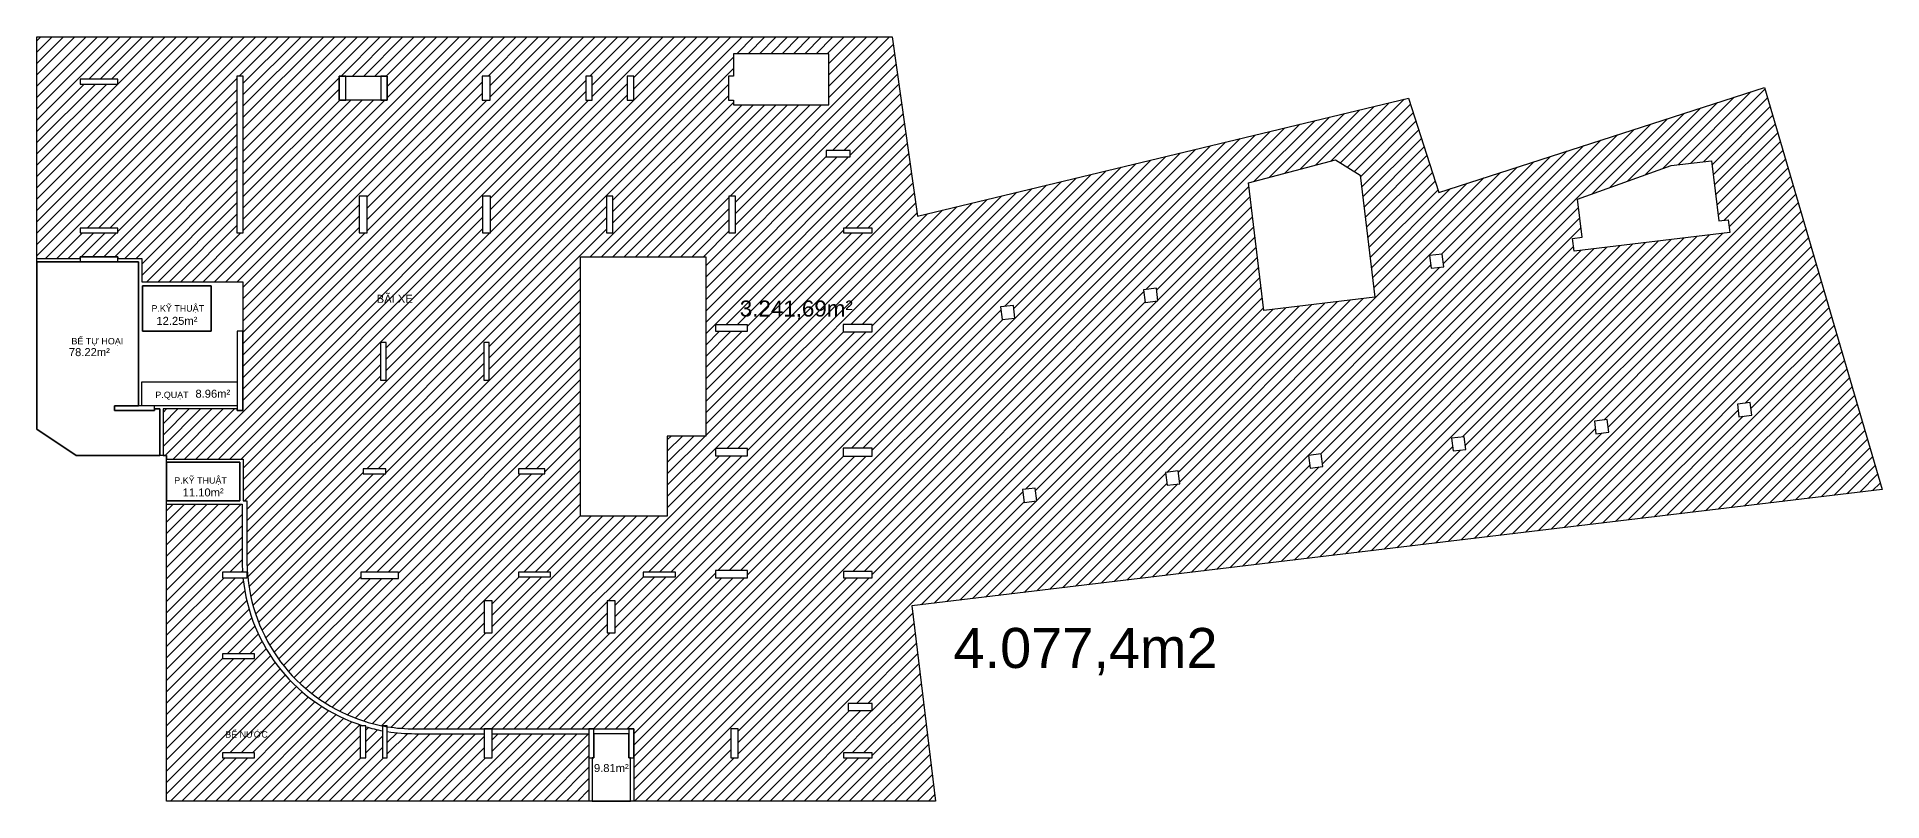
# Model space of a CAD drawing. Header units: millimetres. Extents: x -1033108 to 51274, y -86347 to 92949.
# Drawn here: x -1033108 to -917789, y -2679 to 45081 of the extents above; entities that cross this region are included whole.
import ezdxf
from ezdxf.enums import TextEntityAlignment as Align

# ---------------------------------------------------------------- set-up
doc = ezdxf.new("R2010")
doc.units = ezdxf.units.MM
doc.header["$MEASUREMENT"] = 0
doc.layers.add('CHU', color=181, linetype='Continuous', lineweight=5)
doc.layers.add('DT 1', color=230, linetype='Continuous')
doc.layers.add('DT CH', color=5, linetype='Continuous')
doc.styles.add('Arial_4', font='arial_0.ttf', dxfattribs={"height": 500})
doc.styles.get("Standard").update_dxf_attribs({"font": 'arial_0.ttf'})
pattern_1 = [(45, (-477314.2, -65464.6), (-353.5534, 353.5534), [])]

msp = doc.modelspace()

# ---------------------------------------------------------------- hatches: boundary and pattern name
at = {"layer": 'DT CH'}
h = msp.add_hatch(dxfattribs=at)
h.set_pattern_fill('AL_TUONG', color=256, scale=5)
h.set_pattern_definition(pattern_1)
h.paths.add_polyline_path([(-978067, 33880), (-979657, 45081), (-1033108, 45081), (-1033108, 31231), (-1030408, 31231), (-1030408, 31331), (-1028058, 31331), (-1028058, 31231), (-1026558, 31231), (-1026558, 29781), (-1020233, 29781), (-1020233, 21731), (-1020583, 21731), (-1020583, 21831), (-1025218, 21831), (-1025218, 18921), (-1025008, 18921), (-1025008, 18701), (-1020223, 18701), (-1020223, 16081), (-1019981, 16081), (-1019981, 12335, 0.0238304), (-1019933, 11336, 0.3011691), (-1012637, 2321, -0.0680641), (-1012564, 2286, 0.0259195), (-1011508, 2024), (-1011508, 2031), (-1011208, 2031), (-1011208, 1967, 0.0349967), (-1009480, 1835), (-1004860, 1835), (-995808, 1831), (-995808, 31), (-995808, -2679), (-976955, -2679), (-978437, 9522), (-917789, 16796), (-925138, 41921), (-945490, 35366), (-947385, 41250)])
h.paths.add_polyline_path([(-963941, 29276), (-963146, 29371), (-963051, 28577), (-963845, 28481)], flags=16)
h.paths.add_polyline_path([(-971987, 27506), (-972781, 27411), (-972877, 28205), (-972082, 28300)], flags=16)
h.paths.add_polyline_path([(-957390, 35965), (-951942, 37390), (-950398, 36446), (-949483, 28807), (-956433, 27974)], flags=16)
h.paths.add_polyline_path([(-962573, 17857), (-961778, 17952), (-961683, 17158), (-962478, 17063)], flags=16)
h.paths.add_polyline_path([(-970715, 16882), (-970619, 16088), (-971414, 15993), (-971509, 16787)], flags=16)
h.paths.add_polyline_path([(-980909, 27106), (-980909, 26656), (-982709, 26656), (-982709, 27106)], flags=16)
h.paths.add_polyline_path([(-980908, 32831), (-982708, 32831), (-982708, 33131), (-980908, 33131)], flags=16)
h.paths.add_polyline_path([(-953637, 18928), (-952842, 19023), (-952747, 18229), (-953542, 18133)], flags=16)
h.paths.add_polyline_path([(-980909, 19381), (-980909, 18881), (-982709, 18881), (-982709, 19381)], flags=16)
h.paths.add_polyline_path([(-982278, 37581), (-983778, 37581), (-983778, 37981), (-982278, 37981)], flags=16)
h.paths.add_polyline_path([(-983608, 40831), (-989583, 40831), (-989583, 41131), (-989883, 41131), (-989883, 42631), (-989583, 42631), (-989583, 44031), (-983608, 44031)], flags=16)
h.paths.add_polyline_path([(-946068, 31417), (-945274, 31512), (-945179, 30717), (-945973, 30622)], flags=16)
h.paths.add_polyline_path([(-980908, 11681), (-980908, 11281), (-982708, 11281), (-982708, 11681)], flags=16)
h.paths.add_polyline_path([(-988708, 27081), (-988708, 26681), (-990708, 26681), (-990708, 27081)], flags=16)
h.paths.add_polyline_path([(-989458, 32831), (-989858, 32831), (-989858, 35131), (-989458, 35131)], flags=16)
h.paths.add_polyline_path([(-988708, 19356), (-988708, 18906), (-990708, 18906), (-990708, 19356)], flags=16)
h.paths.add_polyline_path([(-944701, 19998), (-943906, 20093), (-943811, 19299), (-944605, 19204)], flags=16)
h.paths.add_polyline_path([(-991308, 20132), (-993708, 20132), (-993708, 15131), (-999130, 15131), (-999130, 31331), (-991308, 31332)], flags=16)
h.paths.add_polyline_path([(-988708, 11731), (-988708, 11281), (-990708, 11281), (-990708, 11731)], flags=16)
h.paths.add_polyline_path([(-980908, 3431), (-980908, 2981), (-982408, 2981), (-982408, 3431)], flags=16)
h.paths.add_polyline_path([(-937132, 32487), (-936537, 32558), (-936822, 34941), (-930967, 37045), (-928448, 37345), (-927998, 33581), (-927402, 33652), (-927307, 32856), (-937037, 31691)], flags=16)
h.paths.add_polyline_path([(-997108, 32831), (-997508, 32831), (-997508, 35131), (-997108, 35131)], flags=16)
h.paths.add_polyline_path([(-993208, 11631), (-993208, 11331), (-995208, 11331), (-995208, 11631)], flags=16)
h.paths.add_polyline_path([(-980908, 331), (-980908, 31), (-982708, 31), (-982708, 331)], flags=16)
h.paths.add_polyline_path([(-995808, 41131), (-996208, 41131), (-996208, 42631), (-995808, 42631)], flags=16)
h.paths.add_polyline_path([(-935764, 21069), (-934970, 21164), (-934875, 20369), (-935669, 20274)], flags=16)
h.paths.add_polyline_path([(-998408, 41131), (-998808, 41131), (-998808, 42631), (-998408, 42631)], flags=16)
h.paths.add_polyline_path([(-989283, 1831), (-989283, 31), (-989733, 31), (-989733, 1831)], flags=16)
h.paths.add_polyline_path([(-996958, 9831), (-996958, 7831), (-997458, 7831), (-997458, 9831)], flags=16)
h.paths.add_polyline_path([(-1001358, 18081), (-1001358, 17781), (-1003008, 17781), (-1003008, 18081)], flags=16)
h.paths.add_polyline_path([(-1001008, 11631), (-1001008, 11331), (-1003008, 11331), (-1003008, 11631)], flags=16)
h.paths.add_polyline_path([(-1004833, 25982), (-1004833, 23632), (-1005183, 23632), (-1005183, 25982)], flags=16)
h.paths.add_polyline_path([(-1004758, 32831), (-1005258, 32831), (-1005258, 35131), (-1004758, 35131)], flags=16)
h.paths.add_polyline_path([(-1004783, 41131), (-1005283, 41131), (-1005283, 42631), (-1004783, 42631)], flags=16)
h.paths.add_polyline_path([(-926828, 22137), (-926034, 22232), (-925939, 21438), (-926733, 21343)], flags=16)
h.paths.add_polyline_path([(-1004658, 9832), (-1004658, 7832), (-1005158, 7832), (-1005158, 9832)], flags=16)
h.paths.add_polyline_path([(-1011283, 25982), (-1011283, 23632), (-1011633, 23632), (-1011633, 25982)], flags=16)
h.paths.add_polyline_path([(-1011308, 18081), (-1011308, 17781), (-1012708, 17781), (-1012708, 18081)], flags=16)
h.paths.add_polyline_path([(-1012458, 32831), (-1012958, 32831), (-1012958, 35131), (-1012458, 35131)], flags=16)
h.paths.add_polyline_path([(-1011208, 41131), (-1011608, 41131), (-1013808, 41131), (-1013808, 41131), (-1014208, 41131), (-1014208, 41131), (-1014208, 42631), (-1011208, 42631), (-1011208, 42631)], flags=16)
h.paths.add_polyline_path([(-1010508, 11631), (-1010508, 11231), (-1012858, 11231), (-1012858, 11631)], flags=16)
h.paths.add_polyline_path([(-1020208, 32831), (-1020608, 32831), (-1020608, 42631), (-1020208, 42631)], flags=16)
h.paths.add_polyline_path([(-1028058, 32831), (-1030408, 32831), (-1030408, 33131), (-1028058, 33131)], flags=16)
h.paths.add_polyline_path([(-1028058, 42131), (-1030408, 42131), (-1030408, 42431), (-1028058, 42431)], flags=16)
h = msp.add_hatch(dxfattribs=at)
h.set_pattern_fill('AL_TUONG', color=256, scale=5)
h.set_pattern_definition(pattern_1)
h.paths.add_polyline_path([(-1020229, 11281), (-1021508, 11281), (-1021508, 11631), (-1020258, 11635, -0.0162172), (-1020281, 12335), (-1020281, 15881), (-1025008, 15881), (-1025008, -2679), (-998608, -2679), (-998608, 1535), (-1004660, 1535), (-1004660, 31), (-1005160, 31), (-1005160, 1535), (-1009481, 1535, -0.0341453), (-1011208, 1663), (-1011208, 31), (-1011508, 31), (-1011508, 1718, -0.0250088), (-1012558, 1971), (-1012558, 31), (-1012908, 31), (-1012908, 2031), (-1012728, 2035, -0.3005195)])
h.paths.add_polyline_path([(-1021508, 6232), (-1021508, 6532), (-1019508, 6532), (-1019508, 6232)], flags=16)
h.paths.add_polyline_path([(-1019508, 331), (-1019508, 31), (-1021508, 31), (-1021508, 331)], flags=16)

# ---------------------------------------------------------------- linework, layer by layer
at = {"layer": 'DT 1', "lineweight": 25}
for points in [[(-978437, 9522), (-976955, -2679), (-1025008, -2679), (-1025008, 18921), (-1030649, 18921), (-1033108, 20569), (-1033108, 45081), (-979657, 45081), (-978067, 33880), (-947385, 41250), (-945490, 35366), (-925138, 41921), (-917789, 16796)], [(-1028058, 42131), (-1028058, 42431), (-1030408, 42431), (-1030408, 42131)], [(-1020208, 42631), (-1020608, 42631), (-1020608, 32831), (-1020208, 32831)], [(-1011208, 42631), (-1011608, 42631), (-1011608, 41131), (-1011208, 41131)], [(-1005283, 41131), (-1004783, 41131), (-1004783, 42631), (-1005283, 42631)], [(-983778, 37981), (-983778, 37581), (-982278, 37581), (-982278, 37981)], [(-989458, 35131), (-989858, 35131), (-989858, 32831), (-989458, 32831)], [(-982708, 33131), (-982708, 32831), (-980908, 32831), (-980908, 33131)], [(-945274, 31512), (-946068, 31417), (-945973, 30622), (-945179, 30717)], [(-963146, 29371), (-963941, 29276), (-963845, 28481), (-963051, 28577)], [(-972082, 28300), (-972877, 28205), (-972781, 27411), (-971987, 27506)], [(-1020583, 21731), (-1020233, 21731), (-1020233, 26681), (-1020583, 26681)], [(-990708, 27081), (-990708, 26681), (-988708, 26681), (-988708, 27081)], [(-982709, 27106), (-982709, 26656), (-980909, 26656), (-980909, 27106)], [(-1025758, 21731), (-1025758, 22031), (-1028258, 22031), (-1028258, 21731)], [(-926828, 22137), (-926733, 21343), (-925939, 21438), (-926034, 22232)], [(-935764, 21069), (-935669, 20274), (-934875, 20369), (-934970, 21164)], [(-943906, 20093), (-944701, 19998), (-944605, 19204), (-943811, 19299)], [(-990708, 19356), (-990708, 18906), (-988708, 18906), (-988708, 19356)], [(-982709, 19381), (-982709, 18881), (-980909, 18881), (-980909, 19381)], [(-952842, 19023), (-953637, 18928), (-953542, 18133), (-952747, 18229)], [(-1011308, 17781), (-1011308, 18081), (-1012708, 18081), (-1012708, 17781)], [(-1001358, 17781), (-1001358, 18081), (-1003008, 18081), (-1003008, 17781)], [(-961778, 17952), (-962573, 17857), (-962478, 17063), (-961683, 17158)], [(-970715, 16882), (-971509, 16787), (-971414, 15993), (-970619, 16088)], [(-1019958, 11281), (-1019958, 11631), (-1021508, 11631), (-1021508, 11281)], [(-1012858, 11631), (-1012858, 11231), (-1010508, 11231), (-1010508, 11631)], [(-1001008, 11331), (-1001008, 11631), (-1003008, 11631), (-1003008, 11331)], [(-993208, 11331), (-993208, 11631), (-995208, 11631), (-995208, 11331)], [(-990708, 11731), (-990708, 11281), (-988708, 11281), (-988708, 11731)], [(-982708, 11681), (-982708, 11281), (-980908, 11281), (-980908, 11681)], [(-1004658, 9832), (-1005158, 9832), (-1005158, 7832), (-1004658, 7832)], [(-1019508, 6232), (-1019508, 6532), (-1021508, 6532), (-1021508, 6232)], [(-980908, 2981), (-980908, 3431), (-982408, 3431), (-982408, 2981)], [(-1012558, 2031), (-1012908, 2031), (-1012908, 31), (-1012558, 31)], [(-1011208, 2031), (-1011508, 2031), (-1011508, 31), (-1011208, 31)], [(-989283, 1831), (-989733, 1831), (-989733, 31), (-989283, 31)], [(-1019508, 31), (-1019508, 331), (-1021508, 331), (-1021508, 31)], [(-980908, 31), (-980908, 331), (-982708, 331), (-982708, 31)]]:
    msp.add_lwpolyline(points, close=True, dxfattribs=at)
at = {"layer": 'DT 1'}
for points in [[(-983608, 44031), (-989583, 44031), (-989583, 42631), (-989883, 42631), (-989883, 41131), (-989583, 41131), (-989583, 40831), (-983608, 40831)], [(-1014208, 42631), (-1011208, 42631), (-1011208, 41131), (-1014208, 41131)], [(-950398, 36446), (-949483, 28807), (-956433, 27974), (-957390, 35965), (-951942, 37390)], [(-928448, 37345), (-927998, 33581), (-927402, 33652), (-927307, 32856), (-937037, 31691), (-937132, 32487), (-936537, 32558), (-936822, 34941), (-930967, 37045)], [(-991308, 31332), (-991308, 20132), (-993708, 20132), (-993708, 15131), (-999130, 15131), (-999130, 31331)], [(-1033108, 31031), (-1026758, 31031), (-1026758, 22031), (-1028258, 22031), (-1028258, 21731), (-1025758, 21731), (-1025758, 21831), (-1025418, 21831), (-1025418, 18921), (-1030649, 18921), (-1033108, 20569)], [(-1026508, 29531), (-1022208, 29531), (-1022208, 26681), (-1026508, 26681)], [(-1026558, 23531), (-1020583, 23531), (-1020583, 22031), (-1026558, 22031)], [(-1025008, 18501), (-1020423, 18501), (-1020423, 16081), (-1025008, 16081)]]:
    msp.add_lwpolyline(points, close=True, dxfattribs=at)
at = {"layer": 'DT 1', "lineweight": 25, "elevation": 0}
for points in [[(-1013808, 42631), (-1014208, 42631), (-1014208, 41131), (-1013808, 41131)], [(-998408, 42631), (-998808, 42631), (-998808, 41131), (-998408, 41131)], [(-995808, 42631), (-996208, 42631), (-996208, 41131), (-995808, 41131)], [(-1012458, 35131), (-1012958, 35131), (-1012958, 32831), (-1012458, 32831)], [(-1004758, 35131), (-1005258, 35131), (-1005258, 32831), (-1004758, 32831)], [(-997108, 35131), (-997508, 35131), (-997508, 32831), (-997108, 32831)], [(-1028058, 32831), (-1028058, 33131), (-1030408, 33131), (-1030408, 32831)], [(-1028058, 31031), (-1028058, 31331), (-1030408, 31331), (-1030408, 31031)], [(-1011283, 25982), (-1011633, 25982), (-1011633, 23632), (-1011283, 23632)], [(-1004833, 25982), (-1005183, 25982), (-1005183, 23632), (-1004833, 23632)], [(-996958, 9831), (-997458, 9831), (-997458, 7831), (-996958, 7831)], [(-1004660, 1831), (-1005160, 1831), (-1005160, 31), (-1004660, 31)], [(-998308, 1831), (-998608, 1831), (-998608, 31), (-998308, 31)], [(-995808, 1831), (-996108, 1831), (-996108, 31), (-995808, 31)]]:
    msp.add_lwpolyline(points, close=True, dxfattribs=at)
at = {"layer": 'DT 1'}
msp.add_lwpolyline([(-1033108, 31231), (-1030408, 31231), (-1030408, 31331), (-1028058, 31331), (-1028058, 31231), (-1026558, 31231), (-1026558, 29781), (-1020233, 29781), (-1020233, 21731), (-1020583, 21731), (-1020583, 21831), (-1025218, 21831), (-1025218, 18911), (-1025008, 18911), (-1025008, 18701), (-1020223, 18701), (-1020223, 16081), (-1019981, 16081), (-1019981, 12335, 0.0238304), (-1019933, 11336, 0.3011691), (-1012637, 2321, -0.0680641), (-1012564, 2286, 0.0331754), (-1011208, 1970), (-1011208, 1967, 0.0350027), (-1009480, 1835), (-1004860, 1835), (-995808, 1831), (-995808, -2679)], format="xyb", dxfattribs=at)
msp.add_lwpolyline([(-1025008, 15881), (-1020281, 15881), (-1020281, 12335, 0.0162172), (-1020258, 11635), (-1021508, 11631), (-1021508, 11281), (-1020229, 11281, 0.3005195), (-1012728, 2035), (-1012908, 2031), (-1012908, 31), (-1012558, 31), (-1012558, 1971, 0.0250088), (-1011508, 1718), (-1011508, 31), (-1011208, 31), (-1011208, 1663, 0.0341453), (-1009481, 1535), (-1005160, 1535), (-1005160, 31), (-1004660, 31), (-1004660, 1535), (-998608, 1535), (-998608, -2679), (-1025008, -2679)], format="xyb", close=True, dxfattribs=at)
at = {"layer": 'DT 1', "elevation": 0}
msp.add_lwpolyline([(-996108, 1535), (-998308, 1535), (-998308, 31), (-998408, 31), (-998408, -2679), (-996008, -2679), (-996008, 31), (-996108, 31)], close=True, dxfattribs=at)
at = {"layer": 'DT CH'}
for points in [[(-1026758, 31031), (-1028058, 31031), (-1028058, 31031), (-1030408, 31031), (-1033108, 31031), (-1033108, 20569), (-1030649, 18921), (-1025418, 18921), (-1025418, 21831), (-1025758, 21831), (-1025758, 21731), (-1028258, 21731), (-1028258, 22031), (-1026758, 22031)], [(-1022208, 29531), (-1026508, 29531), (-1026508, 26681), (-1022208, 26681)], [(-1020423, 18501), (-1025008, 18501), (-1025008, 16081), (-1020423, 16081)], [(-996008, 31), (-996108, 31), (-996108, 1535), (-998308, 1535), (-998308, 31), (-998408, 31), (-998408, -2679), (-996008, -2679)]]:
    msp.add_lwpolyline(points, close=True, dxfattribs=at)

# ---------------------------------------------------------------- texts
at = {"layer": 'CHU', "color": 7, "attachment_point": 1, "line_spacing_factor": 0.936439, "style": 'Arial_4'}
for s, insert, char_height, width in [('\\pt2540,5080,7620,10160,12700,15240,17780,20320,22860,25400,27940,30480,33020,35560,38100,40640,43180,45720,48260,50800,53340,55880,58420,60960,63500,66040,68580,71120,73660,76200,78740,81280;BÃI XE', (-1011870, 28963), 500, 2284.62), ('\\pt2540,5080,7620,10160,12700,15240,17780,20320,22860,25400,27940,30480,33020,35560,38100,40640,43180,45720,48260,50800,53340,55880,58420,60960,63500,66040,68580,71120,73660,76200,78740,81280;P.KỸ THUẬT', (-1025949, 28316), 400, 3451.68), ('\\pt2540,5080,7620,10160,12700,15240,17780,20320,22860,25400,27940,30480,33020,35560,38100,40640,43180,45720,48260,50800,53340,55880,58420,60960,63500,66040,68580,71120,73660,76200,78740,81280;BỂ TỰ HOẠI', (-1030951, 26266), 400, 5264.12), ('\\pt2540,5080,7620,10160,12700,15240,17780,20320,22860,25400,27940,30480,33020,35560,38100,40640,43180,45720,48260,50800,53340,55880,58420,60960,63500,66040,68580,71120,73660,76200,78740,81280;P.QUẠT', (-1025706, 22912), 400, 2151.3), ('\\pt2540,5080,7620,10160,12700,15240,17780,20320,22860,25400,27940,30480,33020,35560,38100,40640,43180,45720,48260,50800,53340,55880,58420,60960,63500,66040,68580,71120,73660,76200,78740,81280;P.KỸ THUẬT', (-1024525, 17565), 400, 3393.6), ('\\pt2540,5080,7620,10160,12700,15240,17780,20320,22860,25400,27940,30480,33020,35560,38100,40640,43180,45720,48260,50800,53340,55880,58420,60960,63500,66040,68580,71120,73660,76200,78740,81280;BỂ NƯỚC', (-1021339, 1685), 400, 5264.12)]:
    msp.add_mtext(s, dxfattribs=dict(at, insert=insert, char_height=char_height, width=width))
at = {"layer": 'DT 1', "lineweight": 25}
for s, height, p in [('3.241,69m²', 1000, (-985647, 28106)), ('12.25m²', 500, (-1024358, 27336)), ('78.22m²', 500, (-1029830, 25382)), ('11.10m²', 500, (-1022716, 16613)), ('9.81m²', 500, (-997208, -613, 0))]:
    msp.add_text(s, height=height, dxfattribs=at).set_placement(p, align=Align.MIDDLE_CENTER)
at = {"layer": 'DT 1'}
for s, height, p in [('8.96m²', 500, (-1022113, 22781)), ('4.077,4m2', 2500, (-967570, 6892))]:
    msp.add_text(s, height=height, dxfattribs=at).set_placement(p, align=Align.MIDDLE_CENTER)

doc.saveas('drawing.dxf')
